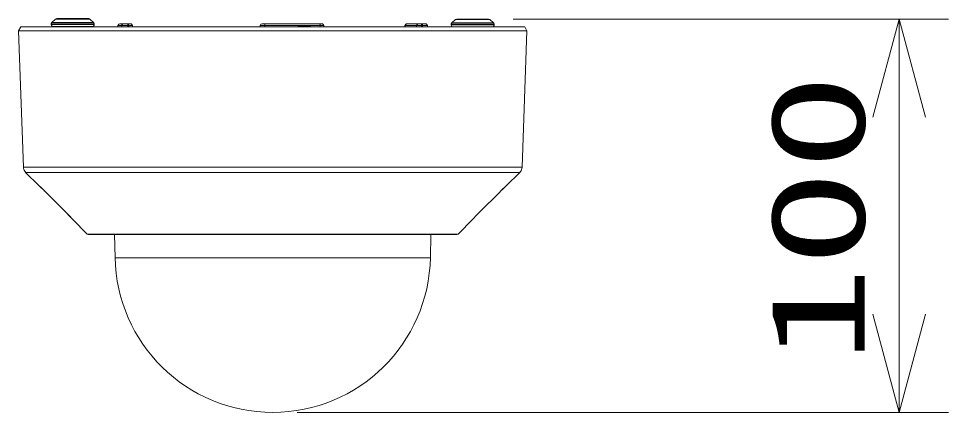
# Model space of a CAD drawing. Units: millimetres on the paper. Extents: x -63 to 64, y -58 to 59.
# Drawn here: x -6.96 to 16.71, y 19.34 to 29.36 of the extents above; entities that cross this region are included whole.
import ezdxf
from ezdxf.enums import TextEntityAlignment as Align

# ---------------------------------------------------------------- set-up
doc = ezdxf.new("R2010")
doc.units = ezdxf.units.MM
for name, color, linetype, lineweight in [('0-1_SUNPO', 7, 'Continuous', 9), ('0-2_0', 7, 'Continuous', 9), ('0-4_GAIKEI', 4, 'Continuous', 9)]:
    doc.layers.add(name, color=color, linetype=linetype, lineweight=lineweight)
doc.styles.add('ＭＳ ゴシック', font='')
doc.styles.get('ＭＳ ゴシック').set_extended_font_data('MS Gothic')

# ---------------------------------------------------------------- blocks, each defined once
blk = doc.blocks.new('_Open30')
at = {"layer": '0-2_0'}
blk.add_line((0, 0), (-1, 0), dxfattribs=at)
blk.add_lwpolyline([(-1, 0.2679), (0, 0), (-1, -0.2679)], dxfattribs=at)

msp = doc.modelspace()

# ---------------------------------------------------------------- linework, layer by layer
at = {"layer": '0-1_SUNPO'}
for p, q in [((5.628, 29.346), (16.707, 29.346)), ((15.457, 26.846), (15.457, 21.841)), ((0.13, 19.341), (16.707, 19.341))]:
    msp.add_line(p, q, dxfattribs=at)
at = {"layer": '0-4_GAIKEI'}
for p, q in [((-5.993, 29.356), (-6.021, 29.345)), ((-5.18, 29.356), (-5.993, 29.356)), ((-5.148, 29.343), (-5.18, 29.356)), ((-6.137, 29.229), (-6.138, 29.223)), ((-5.036, 29.223), (-6.138, 29.223)), ((-6.138, 29.205), (-6.138, 29.223)), ((-5.036, 29.205), (-6.138, 29.205)), ((-6.138, 29.205), (-6.127, 29.176)), ((-6.134, 29.234), (-6.137, 29.229)), ((-6.121, 29.26), (-6.134, 29.234)), ((-6.127, 29.176), (-6.105, 29.162)), ((-6.026, 29.343), (-6.121, 29.26)), ((-5.053, 29.26), (-6.121, 29.26)), ((-6.105, 29.162), (-6.093, 29.156)), ((-6.093, 29.156), (-6.087, 29.156)), ((-5.087, 29.156), (-6.087, 29.156)), ((-6.021, 29.345), (-6.026, 29.343)), ((-6.026, 29.343), (-5.148, 29.343)), ((-6.026, 29.343), (-6.026, 29.343)), ((-5.882, 29.156), (-5.882, 29.145)), ((-5.88, 29.156), (-5.88, 29.145)), ((-5.854, 29.156), (-5.854, 29.145)), ((-5.317, 29.156), (-5.317, 29.145)), ((-5.148, 29.343), (-5.053, 29.26)), ((-5.087, 29.156), (-5.057, 29.166)), ((-5.057, 29.166), (-5.043, 29.188)), ((-5.049, 29.256), (-5.053, 29.26)), ((-5.047, 29.25), (-5.049, 29.256)), ((-5.036, 29.223), (-5.047, 29.25)), ((-5.043, 29.188), (-5.037, 29.2)), ((-5.037, 29.2), (-5.036, 29.205)), ((-5.036, 29.205), (-5.036, 29.223)), ((-4.437, 29.177), (-4.438, 29.145)), ((-4.431, 29.193), (-4.437, 29.182)), ((-4.437, 29.182), (-4.437, 29.177)), ((-4.437, 29.177), (-4.066, 29.177)), ((-4.416, 29.215), (-4.431, 29.193)), ((-4.387, 29.225), (-4.416, 29.215)), ((-4.387, 29.225), (-4.111, 29.225)), ((-4.338, 29.177), (-4.339, 29.145)), ((-4.334, 29.193), (-4.338, 29.177)), ((-4.332, 29.198), (-4.334, 29.193)), ((-4.326, 29.208), (-4.332, 29.198)), ((-4.317, 29.216), (-4.326, 29.208)), ((-4.309, 29.22), (-4.317, 29.216)), ((-4.301, 29.224), (-4.309, 29.22)), ((-4.289, 29.225), (-4.301, 29.224)), ((-4.188, 29.222), (-4.192, 29.225)), ((-4.186, 29.218), (-4.188, 29.222)), ((-4.183, 29.208), (-4.186, 29.218)), ((-4.18, 29.177), (-4.183, 29.208)), ((-4.18, 29.177), (-4.179, 29.145)), ((-4.169, 29.222), (-4.173, 29.225)), ((-4.167, 29.218), (-4.169, 29.222)), ((-4.164, 29.208), (-4.167, 29.218)), ((-4.16, 29.177), (-4.164, 29.208)), ((-4.16, 29.177), (-4.16, 29.145)), ((-4.099, 29.22), (-4.111, 29.225)), ((-4.078, 29.206), (-4.099, 29.22)), ((-4.066, 29.177), (-4.078, 29.206)), ((-4.066, 29.177), (-4.064, 29.145)), ((-0.816, 29.177), (-0.817, 29.145)), ((-0.815, 29.182), (-0.816, 29.177)), ((-0.816, 29.177), (0.805, 29.177)), ((-0.809, 29.193), (-0.815, 29.182)), ((-0.795, 29.215), (-0.809, 29.193)), ((-0.765, 29.225), (-0.795, 29.215)), ((-0.765, 29.225), (0.759, 29.225)), ((-0.693, 29.206), (-0.694, 29.177)), ((-0.694, 29.177), (-0.694, 29.145)), ((-0.692, 29.224), (-0.693, 29.222)), ((-0.693, 29.222), (-0.693, 29.213)), ((-0.693, 29.213), (-0.693, 29.206)), ((-0.692, 29.225), (-0.692, 29.224)), ((-0.692, 29.225), (-0.692, 29.225)), ((0.143, 29.156), (0.132, 29.145)), ((0.48, 29.156), (0.143, 29.156)), ((0.48, 29.156), (0.49, 29.145)), ((0.706, 29.222), (0.7, 29.225)), ((0.708, 29.218), (0.706, 29.222)), ((0.712, 29.208), (0.708, 29.218)), ((0.716, 29.177), (0.712, 29.208)), ((0.716, 29.177), (0.716, 29.145)), ((0.771, 29.22), (0.759, 29.225)), ((0.792, 29.206), (0.771, 29.22)), ((0.805, 29.177), (0.792, 29.206)), ((0.805, 29.177), (0.806, 29.145)), ((2.872, 29.177), (2.871, 29.145)), ((2.873, 29.182), (2.872, 29.177)), ((2.872, 29.177), (3.444, 29.177)), ((2.879, 29.193), (2.873, 29.182)), ((2.893, 29.215), (2.879, 29.193)), ((2.881, 29.145), (2.882, 29.177)), ((2.885, 29.192), (2.882, 29.177)), ((2.887, 29.197), (2.885, 29.192)), ((2.893, 29.207), (2.887, 29.197)), ((2.922, 29.225), (2.893, 29.215)), ((2.902, 29.216), (2.893, 29.207)), ((2.909, 29.22), (2.902, 29.216)), ((2.917, 29.224), (2.909, 29.22)), ((2.928, 29.225), (2.917, 29.224)), ((2.922, 29.225), (3.399, 29.225)), ((3.167, 29.145), (3.168, 29.177)), ((3.172, 29.193), (3.168, 29.177)), ((3.174, 29.198), (3.172, 29.193)), ((3.18, 29.208), (3.174, 29.198)), ((3.189, 29.216), (3.18, 29.208)), ((3.198, 29.22), (3.189, 29.216)), ((3.206, 29.224), (3.198, 29.22)), ((3.218, 29.225), (3.206, 29.224)), ((3.296, 29.225), (3.296, 29.145)), ((3.316, 29.225), (3.316, 29.145)), ((3.41, 29.22), (3.399, 29.225)), ((3.432, 29.206), (3.41, 29.22)), ((3.444, 29.177), (3.432, 29.206)), ((3.444, 29.177), (3.445, 29.145)), ((4.049, 29.224), (4.046, 29.219)), ((4.046, 29.219), (4.046, 29.213)), ((5.147, 29.213), (4.046, 29.213)), ((4.046, 29.195), (4.046, 29.213)), ((5.147, 29.195), (4.046, 29.195)), ((4.046, 29.195), (4.057, 29.166)), ((4.063, 29.25), (4.049, 29.224)), ((4.057, 29.166), (4.078, 29.152)), ((4.157, 29.333), (4.063, 29.25)), ((5.13, 29.25), (4.063, 29.25)), ((4.078, 29.152), (4.09, 29.146)), ((4.09, 29.146), (4.096, 29.145)), ((4.162, 29.335), (4.157, 29.333)), ((4.157, 29.333), (5.036, 29.333)), ((4.157, 29.333), (4.157, 29.333)), ((4.19, 29.346), (4.162, 29.335)), ((5.003, 29.346), (4.19, 29.346)), ((5.036, 29.333), (5.003, 29.346)), ((5.036, 29.333), (5.13, 29.25)), ((5.097, 29.145), (5.127, 29.156)), ((5.127, 29.156), (5.141, 29.178)), ((5.134, 29.246), (5.13, 29.25)), ((5.137, 29.24), (5.134, 29.246)), ((5.147, 29.213), (5.137, 29.24)), ((5.141, 29.178), (5.147, 29.19)), ((5.147, 29.195), (5.147, 29.213)), ((5.147, 29.19), (5.147, 29.195)), ((5.974, 29.045), (-6.964, 29.045)), ((5.853, 25.577), (-6.843, 25.577)), ((5.794, 25.443), (-6.785, 25.443)), ((4.229, 23.877), (-5.219, 23.877)), ((-4.519, 23.862), (3.528, 23.862)), ((3.518, 23.27), (-4.509, 23.27))]:
    msp.add_line(p, q, dxfattribs=at)
at = {"layer": '0-4_GAIKEI', "color": 7}
for p, q in [((-6.911, 29.145), (-6.964, 29.045)), ((-6.911, 29.145), (5.921, 29.145)), ((5.921, 29.145), (5.974, 29.045)), ((-6.843, 25.577), (-6.964, 29.045)), ((5.853, 25.577), (5.974, 29.045)), ((-6.843, 25.577), (-6.839, 25.546)), ((5.848, 25.54), (5.852, 25.571)), ((5.852, 25.571), (5.853, 25.577)), ((5.853, 25.577), (5.853, 25.577)), ((-6.839, 25.546), (-6.833, 25.523)), ((-6.833, 25.523), (-6.824, 25.5)), ((-6.824, 25.5), (-6.809, 25.472)), ((-6.809, 25.472), (-6.789, 25.448)), ((-6.789, 25.448), (-6.785, 25.443)), ((-6.785, 25.443), (-6.785, 25.443)), ((-6.441, 25.099), (-6.785, 25.443)), ((5.451, 25.099), (5.794, 25.443)), ((5.794, 25.443), (5.814, 25.467)), ((5.814, 25.467), (5.827, 25.488)), ((5.827, 25.488), (5.838, 25.51)), ((5.838, 25.51), (5.848, 25.54)), ((-6.435, 25.095), (-6.441, 25.099)), ((-6.441, 25.099), (-6.435, 25.094)), ((-6.433, 25.094), (-6.435, 25.095)), ((-6.431, 25.092), (-6.435, 25.095)), ((-6.435, 25.095), (-6.429, 25.091)), ((-6.435, 25.094), (-6.428, 25.09)), ((-6.435, 25.094), (-6.429, 25.091)), ((-6.431, 25.092), (-6.433, 25.094)), ((-6.421, 25.084), (-6.431, 25.092)), ((-6.422, 25.085), (-6.431, 25.092)), ((5.438, 25.091), (5.445, 25.094)), ((5.451, 25.099), (5.444, 25.095)), ((5.445, 25.094), (5.451, 25.099)), ((-6.399, 25.065), (-6.429, 25.091)), ((-6.428, 25.09), (-6.429, 25.091)), ((-6.412, 25.077), (-6.424, 25.087)), ((-6.396, 25.061), (-6.422, 25.085)), ((-6.376, 25.043), (-6.421, 25.084)), ((-6.374, 25.041), (-6.399, 25.065)), ((-6.34, 25.01), (-6.396, 25.061)), ((-6.265, 24.937), (-6.374, 25.041)), ((-6.265, 24.937), (-6.34, 25.01)), ((-6.319, 24.99), (-6.325, 24.995)), ((-6.319, 24.99), (-6.324, 24.995)), ((-6.309, 24.98), (-6.319, 24.99)), ((-6.309, 24.98), (-6.319, 24.99)), ((-6.289, 24.961), (-6.309, 24.98)), ((-6.265, 24.937), (-6.289, 24.961)), ((-5.763, 24.436), (-6.265, 24.937)), ((5.275, 24.937), (4.772, 24.436)), ((5.323, 24.984), (5.275, 24.937)), ((5.302, 24.964), (5.275, 24.937)), ((5.363, 25.021), (5.302, 24.964)), ((5.349, 25.008), (5.323, 24.984)), ((5.439, 25.091), (5.349, 25.008)), ((5.426, 25.08), (5.363, 25.021)), ((5.438, 25.091), (5.438, 25.09)), ((-5.683, 24.354), (-5.763, 24.436)), ((-5.763, 24.436), (-5.657, 24.326)), ((4.772, 24.436), (4.669, 24.329)), ((4.718, 24.381), (4.772, 24.436)), ((4.752, 24.416), (4.772, 24.436)), ((-5.659, 24.328), (-5.683, 24.354)), ((-5.607, 24.271), (-5.659, 24.328)), ((-5.657, 24.326), (-5.631, 24.299)), ((-5.648, 24.318), (-5.624, 24.291)), ((-5.631, 24.299), (-5.6, 24.263)), ((-5.598, 24.261), (-5.607, 24.271)), ((-5.602, 24.266), (-5.595, 24.253)), ((-5.596, 24.258), (-5.598, 24.261)), ((-5.596, 24.257), (-5.596, 24.258)), ((-5.595, 24.256), (-5.596, 24.257)), ((-5.595, 24.253), (-5.595, 24.256)), ((-5.219, 23.877), (-5.595, 24.253)), ((4.229, 23.877), (4.604, 24.253)), ((4.604, 24.253), (4.612, 24.266)), ((4.605, 24.256), (4.604, 24.253)), ((4.606, 24.258), (4.605, 24.257)), ((4.605, 24.257), (4.605, 24.256)), ((4.605, 24.257), (4.605, 24.257)), ((4.61, 24.264), (4.606, 24.258)), ((4.609, 24.263), (4.693, 24.354)), ((4.63, 24.287), (4.61, 24.264)), ((4.669, 24.329), (4.63, 24.287)), ((4.693, 24.354), (4.718, 24.381)), ((-5.219, 23.877), (-5.192, 23.865)), ((-5.192, 23.865), (-5.187, 23.863)), ((-5.187, 23.863), (-5.184, 23.862)), ((-5.184, 23.862), (-4.519, 23.862)), ((-4.509, 23.27), (-4.519, 23.862)), ((3.518, 23.27), (3.528, 23.862)), ((3.528, 23.862), (4.193, 23.862)), ((4.193, 23.862), (4.221, 23.873)), ((4.221, 23.873), (4.227, 23.875)), ((4.227, 23.875), (4.229, 23.877))]:
    msp.add_line(p, q, dxfattribs=at)
msp.add_lwpolyline([(5.444, 25.095), (5.44, 25.092), (5.426, 25.08)], dxfattribs=at)
msp.add_arc((-0.495, 23.355), 4.014, 181.0038, 358.9964, dxfattribs=at)

# ---------------------------------------------------------------- block references
at = {"layer": '0-1_SUNPO', "xscale": 2.5, "yscale": 2.5}
for p, rotation in [((15.457, 29.346), 90), ((15.457, 19.341), 270)]:
    msp.add_blockref('_Open30', p, dxfattribs=dict(at, rotation=rotation))

# ---------------------------------------------------------------- texts
at = {"layer": '0-1_SUNPO', "style": 'ＭＳ ゴシック', "width": 1.5}
msp.add_text('100', height=2.405, rotation=90, dxfattribs=at).set_placement((15.295, 20.593), align=Align.BOTTOM_LEFT)

doc.saveas('drawing.dxf')
